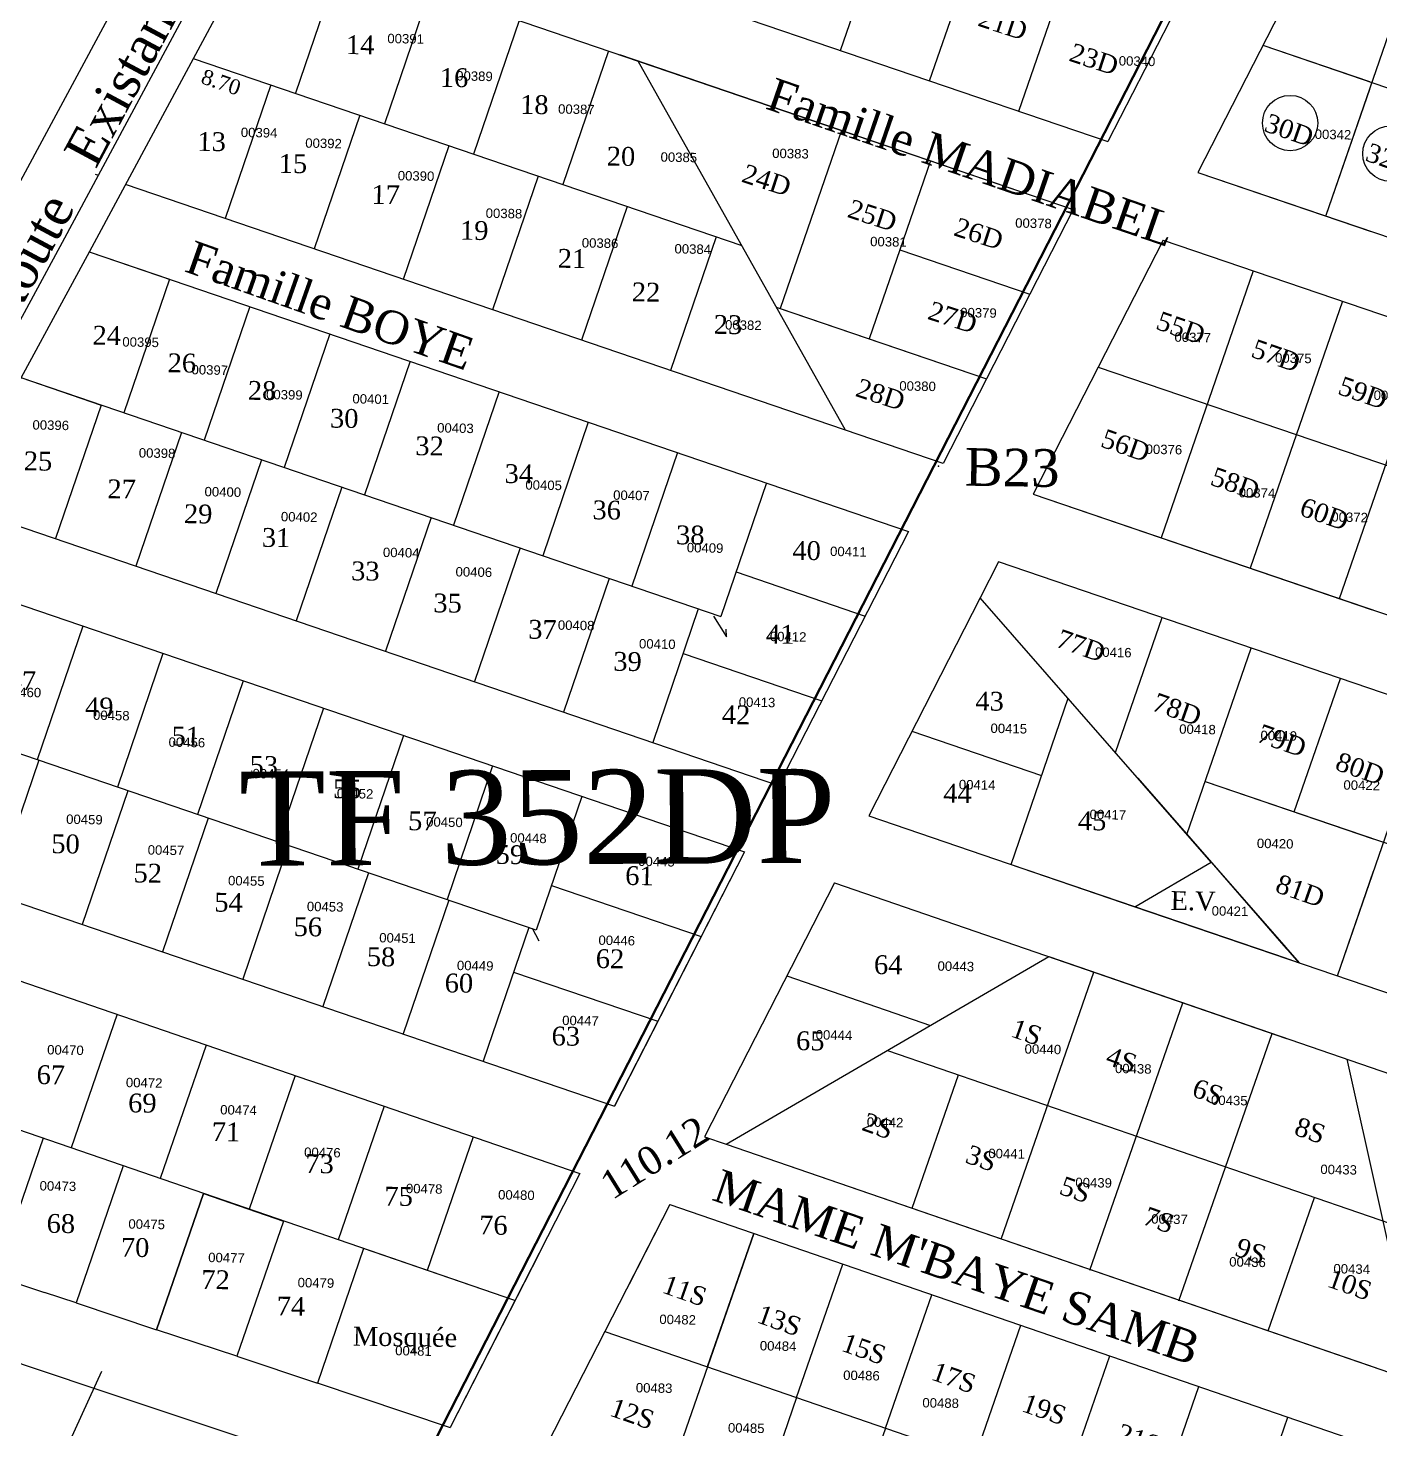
# Model space of a CAD drawing. Header units: metres. Extents: x 251686 to 255059, y 1627526 to 1631912.
# Drawn here: x 253179 to 253322.6, y 1631077.2 to 1631226 of the extents above; entities that cross this region are included whole.
import ezdxf
from ezdxf.enums import TextEntityAlignment as Align

# ---------------------------------------------------------------- set-up
doc = ezdxf.new("R2010")
doc.units = ezdxf.units.M
doc.header["$MEASUREMENT"] = 0
for name, color, linetype in [('A_revoir_niveau_0', 7, 'Continuous'), ('limites_parcelles', 7, 'Continuous'), ('numero_lot', 7, 'Continuous'), ('numero_parcelle', 7, 'Continuous'), ('toponymie', 7, 'Continuous')]:
    doc.layers.add(name, color=color, linetype=linetype)
doc.layers.add('Réquisition', color=240, linetype='Continuous', lineweight=0)
doc.layers.add('TF352DP', color=3, linetype='Continuous', lineweight=0)
doc.styles.get("Standard").update_dxf_attribs({"font": 'txt.shx'})
doc.styles.add('Style-Arial', font='arial.ttf')

msp = doc.modelspace()

# ---------------------------------------------------------------- linework, layer by layer
at = {"layer": 'A_revoir_niveau_0', "lineweight": 13}
for p, q in [((253194.695329, 1631240.470718), (253176.463371, 1631206.541168)), ((253200.861492, 1631237.157346), (253182.629534, 1631203.227796)), ((253186.14316, 1631210.481681), (253186.467841, 1631210.370859)), ((253303.255215, 1631210.68259), (253321.552562, 1631204.443066)), ((253182.629534, 1631203.227796), (253168.297251, 1631176.824171)), ((253251.793241, 1631163.551517), (253253.184953, 1631161.350871)), ((253253.184953, 1631161.350871), (253253.131913, 1631162.163969)), ((253210.365412, 1631153.75729), (253205.518973, 1631139.558464)), ((253179.967784, 1631148.284101), (253179.965511, 1631148.277441)), ((253232.556309, 1631130.395247), (253233.242866, 1631129.041295)), ((253292.020133, 1631085.601814), (253292.04303, 1631085.667629))]:
    msp.add_line(p, q, dxfattribs=at)
at = {"layer": 'limites_parcelles', "color": 7, "lineweight": 0}
for p, q in [((253265.296584, 1631223.626751), (253275.078226, 1631251.98747)), ((253274.76146, 1631220.399161), (253284.543102, 1631248.759881)), ((253284.226336, 1631217.171572), (253294.007978, 1631245.532291)), ((253307.495347, 1631240.933003), (253293.691212, 1631213.943982)), ((253317.059349, 1631237.671611), (253303.255215, 1631210.68259)), ((253203.543432, 1631235.812938), (253185.272175, 1631201.807779)), ((253203.725037, 1631236.179942), (253290.002111, 1631206.73127)), ((253326.631329, 1631234.44431), (253316.849687, 1631206.083591)), ((253212.242542, 1631233.27269), (253207.397122, 1631219.076849)), ((253221.706436, 1631230.04241), (253216.861016, 1631215.846569)), ((253244.473651, 1631230.727518), (253293.691212, 1631213.943982)), ((253231.17033, 1631226.81213), (253226.32491, 1631212.616289)), ((253310.157282, 1631224.177101), (253408.184469, 1631190.749138)), ((253310.157282, 1631224.177101), (253321.471125, 1631220.319)), ((253196.54252, 1631222.781814), (253254.799924, 1631202.897005)), ((253240.634224, 1631223.58185), (253235.788804, 1631209.386009)), ((253241.810316, 1631223.18338), (253290.01011, 1631206.74691)), ((253265.810132, 1631183.289214), (253243.787219, 1631222.509242)), ((253265.401432, 1631215.138643), (253243.787219, 1631222.509242)), ((253204.775908, 1631219.971539), (253199.930488, 1631205.775698)), ((253321.475351, 1631219.495159), (253316.849687, 1631206.083591)), ((253265.401432, 1631215.138643), (253253.252071, 1631219.28166)), ((253214.239802, 1631216.741259), (253209.394382, 1631202.545418)), ((253265.401432, 1631215.138643), (253258.880338, 1631196.231496)), ((253223.703696, 1631213.510979), (253218.858276, 1631199.315138)), ((253274.866308, 1631211.911053), (253268.345214, 1631193.003907)), ((253303.255215, 1631210.68259), (253399.055515, 1631178.014012)), ((253276.181212, 1631179.749288), (253189.345694, 1631209.388571)), ((253233.16759, 1631210.280699), (253228.32217, 1631196.084858)), ((253242.631484, 1631207.050419), (253237.786064, 1631192.854578)), ((253289.993074, 1631206.734355), (253276.181212, 1631179.749288)), ((253290.01011, 1631206.74691), (253276.205975, 1631179.757889)), ((253252.095378, 1631203.820139), (253247.249958, 1631189.624298)), ((253299.574112, 1631203.485518), (253285.769978, 1631176.496497)), ((253299.574112, 1631203.485518), (253346.995192, 1631187.314595)), ((253185.266141, 1631201.796606), (253170.992219, 1631175.500498)), ((253185.507387, 1631202.245508), (253272.5176, 1631172.546596)), ((253185.507387, 1631202.245508), (253194.024892, 1631199.338256)), ((253185.507387, 1631202.245508), (253193.078503, 1631199.661284)), ((253271.605761, 1631202.45748), (253285.408732, 1631197.75057)), ((253309.135687, 1631200.224953), (253299.354046, 1631171.864234)), ((253194.024892, 1631199.338256), (253189.179472, 1631185.142414)), ((253318.600563, 1631196.997364), (253308.818922, 1631168.636644)), ((253202.542397, 1631196.431004), (253197.696977, 1631182.235162)), ((253258.462804, 1631196.373878), (253280.807354, 1631188.754229)), ((253258.880338, 1631196.231496), (253280.807354, 1631188.754229)), ((253211.059901, 1631193.523752), (253206.214481, 1631179.32791)), ((253328.06544, 1631193.769774), (253318.272438, 1631165.376117)), ((253219.577406, 1631190.6165), (253214.731986, 1631176.420658)), ((253292.672045, 1631189.991007), (253342.104371, 1631173.134235)), ((253178.250826, 1631188.872654), (253186.76833, 1631185.965402)), ((253178.250826, 1631188.872654), (253185.821941, 1631186.28843)), ((253178.250826, 1631188.872654), (253252.587562, 1631163.499538)), ((253229.0413, 1631187.38622), (253224.19588, 1631173.190378)), ((253186.76833, 1631185.965402), (253181.92291, 1631171.76956)), ((253238.505194, 1631184.15594), (253233.659774, 1631169.960098)), ((253195.285835, 1631183.05815), (253190.440415, 1631168.862308)), ((253247.969088, 1631180.92566), (253243.123668, 1631166.729818)), ((253203.80334, 1631180.150898), (253198.95792, 1631165.955056)), ((253257.432982, 1631177.69538), (253252.587562, 1631163.499538)), ((253212.320844, 1631177.243646), (253207.475424, 1631163.047804)), ((253285.769978, 1631176.496497), (253321.758869, 1631164.224031)), ((253285.769978, 1631176.496497), (253337.21355, 1631158.953875)), ((253170.988526, 1631175.488707), (253258.717046, 1631145.560005)), ((253221.800669, 1631174.007928), (253216.955249, 1631159.812087)), ((253272.5176, 1631172.546596), (253258.720739, 1631145.571795)), ((253231.264563, 1631170.777648), (253226.419143, 1631156.581807)), ((253282.088875, 1631169.299424), (253280.140769, 1631165.490602)), ((253371.060055, 1631138.959624), (253282.088875, 1631169.299424)), ((253167.777889, 1631168.29355), (253255.098013, 1631138.488858)), ((253240.728457, 1631167.547368), (253235.883037, 1631153.351527)), ((253254.202702, 1631168.231486), (253267.916413, 1631163.55063)), ((253250.192352, 1631164.317088), (253245.346928, 1631150.121238)), ((253280.140769, 1631165.490602), (253268.284741, 1631142.310403)), ((253304.670859, 1631137.402368), (253280.140769, 1631165.490602)), ((253294.510073, 1631149.036998), (253299.455994, 1631163.377114)), ((253184.812898, 1631162.479046), (253179.967784, 1631148.284101)), ((253302.093305, 1631140.353802), (253308.92087, 1631160.149525)), ((253193.330403, 1631159.571794), (253188.48524, 1631145.376705)), ((253248.577212, 1631159.585141), (253263.315226, 1631154.554663)), ((253313.494925, 1631142.741575), (253318.385746, 1631156.921935)), ((253201.847908, 1631156.664542), (253197.002695, 1631142.469309)), ((253232.965285, 1631130.193637), (253161.724604, 1631154.51133)), ((253283.428451, 1631137.146291), (253289.456528, 1631154.823571)), ((253318.068981, 1631125.333626), (253327.850622, 1631153.694346)), ((253218.882917, 1631150.850038), (253214.036794, 1631136.652138)), ((253272.886119, 1631151.306744), (253286.656021, 1631146.61111)), ((253180.142726, 1631148.224385), (253175.297001, 1631134.027651)), ((253228.346811, 1631147.619758), (253223.501391, 1631133.423917)), ((253189.606566, 1631144.993945), (253184.760896, 1631130.797371)), ((253296.883577, 1631146.319213), (253313.998554, 1631126.72167)), ((253304.030049, 1631145.969165), (253361.9311, 1631126.224498)), ((253304.030049, 1631145.969165), (253321.883739, 1631139.880931)), ((253237.810705, 1631144.389478), (253232.965285, 1631130.193637)), ((253198.124021, 1631142.086549), (253193.2784, 1631127.890119)), ((253268.284741, 1631142.310403), (253296.543636, 1631132.67392)), ((253155.642344, 1631140.736311), (253241.294451, 1631111.500957)), ((253206.641477, 1631139.179153), (253201.795905, 1631124.982867)), ((253255.098013, 1631138.488858), (253241.294451, 1631111.500957)), ((253255.098013, 1631138.488858), (253241.299205, 1631111.51025)), ((253215.15883, 1631136.271456), (253210.31341, 1631122.075615)), ((253283.428451, 1631137.146291), (253312.629766, 1631127.188437)), ((253296.540482, 1631132.674996), (253304.670859, 1631137.402368)), ((253304.669108, 1631137.398169), (253313.990838, 1631126.724302)), ((253304.669108, 1631137.398169), (253312.624436, 1631128.288903)), ((253304.669108, 1631137.398169), (253312.624637, 1631128.247473)), ((253304.670859, 1631137.402368), (253313.998554, 1631126.72167)), ((253318.068981, 1631125.333626), (253321.901363, 1631136.445167)), ((253234.580425, 1631134.925584), (253250.496826, 1631129.492891)), ((253264.64954, 1631135.203074), (253250.850732, 1631108.224467)), ((253264.64954, 1631135.203074), (253312.670958, 1631118.683414)), ((253223.676334, 1631133.364204), (253218.830914, 1631119.168363)), ((253296.540483, 1631132.674996), (253352.802146, 1631113.489372)), ((253313.990838, 1631126.724302), (253296.543636, 1631132.67392)), ((253162.933455, 1631130.008417), (253237.621304, 1631104.319438)), ((253232.193839, 1631130.456952), (253227.348419, 1631116.261111)), ((253253.136728, 1631107.43807), (253287.417803, 1631127.370653)), ((253287.417803, 1631127.370653), (253343.968195, 1631107.916974)), ((253230.578699, 1631125.725005), (253245.895639, 1631120.496924)), ((253282.347815, 1631097.363487), (253292.213559, 1631125.720884)), ((253259.589977, 1631125.310918), (253274.848076, 1631120.062039)), ((253188.45092, 1631121.240748), (253183.568247, 1631107.047182)), ((253291.792545, 1631094.077597), (253301.669738, 1631122.467901)), ((253301.237275, 1631090.791706), (253311.125917, 1631119.214918)), ((253197.903813, 1631117.978401), (253193.024428, 1631103.794393)), ((253270.277266, 1631117.404362), (253338.687662, 1631093.870769)), ((253319.085552, 1631116.476755), (253326.685495, 1631082.136847)), ((253207.359934, 1631114.725437), (253202.480544, 1631100.541415)), ((253272.903085, 1631100.649377), (253277.83195, 1631114.816558)), ((253230.720175, 1631090.826763), (253170.333416, 1631111.600278)), ((253216.816056, 1631111.472474), (253211.936661, 1631097.288438)), ((253130.905028, 1631108.335881), (253180.731386, 1631091.695795)), ((253180.602759, 1631108.067544), (253175.560643, 1631093.410564)), ((253180.602759, 1631108.067544), (253175.573922, 1631093.449164)), ((253226.272177, 1631108.219511), (253221.392732, 1631094.035329)), ((253250.850732, 1631108.224467), (253253.138303, 1631107.437528)), ((253253.136728, 1631107.43807), (253322.171978, 1631083.689524)), ((253253.136728, 1631107.43807), (253329.524558, 1631081.160192)), ((253189.113263, 1631105.139864), (253184.103678, 1631090.577445)), ((253189.113263, 1631105.139864), (253184.112635, 1631090.603483)), ((253237.619522, 1631104.315955), (253223.835004, 1631077.365285)), ((253197.623768, 1631102.212184), (253192.636953, 1631087.715958)), ((253197.623768, 1631102.212184), (253192.651348, 1631087.757802)), ((253310.724365, 1631087.627573), (253315.65323, 1631101.794754)), ((253127.24421, 1631101.123339), (253185.998869, 1631081.542286)), ((253247.171049, 1631101.030172), (253233.372241, 1631074.051564)), ((253247.171049, 1631101.030172), (253242.837816, 1631092.558092)), ((253247.171049, 1631101.030172), (253324.637569, 1631074.381218)), ((253206.134273, 1631099.284504), (253201.190061, 1631084.912122)), ((253256.086654, 1631097.96315), (253246.228923, 1631069.628787)), ((253251.169237, 1631083.828876), (253256.086654, 1631097.96315)), ((253143.093769, 1631095.841187), (253185.998869, 1631081.542286)), ((253214.644778, 1631096.356825), (253209.728774, 1631082.066441)), ((253230.720175, 1631090.826763), (253214.644778, 1631096.356825)), ((253233.323742, 1631095.9171), (253223.835004, 1631077.365285)), ((253260.613967, 1631080.542985), (253265.542832, 1631094.710167)), ((253184.103678, 1631090.577445), (253180.731386, 1631091.695795)), ((253270.070146, 1631077.290002), (253274.999011, 1631091.457184)), ((253184.103678, 1631090.577445), (253192.636953, 1631087.715958)), ((253240.271695, 1631087.540966), (253307.894861, 1631064.27807)), ((253279.526325, 1631074.037019), (253284.45519, 1631088.204201)), ((253201.190061, 1631084.912122), (253209.728774, 1631082.066441)), ((253288.982503, 1631070.784036), (253293.911369, 1631084.951217)), ((253186.795183, 1631083.286892), (253180.429714, 1631069.341093)), ((253185.998869, 1631081.542286), (253220.150095, 1631070.160772)), ((253209.584181, 1631082.114629), (253223.835004, 1631077.365285)), ((253298.438682, 1631067.531053), (253303.367547, 1631081.698234)), ((253260.613967, 1631080.542985), (253255.734522, 1631066.358804)), ((253307.894861, 1631064.27807), (253312.821436, 1631078.43867)), ((253270.070088, 1631077.290022), (253265.190644, 1631063.10584))]:
    msp.add_line(p, q, dxfattribs=at)
at = {"layer": 'limites_parcelles', "color": 7, "lineweight": 0, "flags": 128}
for points in [[(253237.810705, 1631144.389478), (253232.965285, 1631130.193637)], [(253197.623768, 1631102.212184), (253206.134273, 1631099.284504), (253201.190061, 1631084.912122), (253192.636953, 1631087.715958), (253197.623768, 1631102.212184)]]:
    msp.add_lwpolyline(points, dxfattribs=at)
at = {"layer": 'numero_lot', "color": 7, "linetype": 'Continuous', "lineweight": 0}
for centre in [(253313.046773, 1631215.920225), (253323.696006, 1631212.66318)]:
    msp.add_circle(centre, 2.937673, dxfattribs=at)
at = {"layer": 'Réquisition', "color": 3, "linetype": 'Continuous', "lineweight": 30, "flags": 128}
msp.add_lwpolyline([(252787.343625, 1631264.56264), (252785.572183, 1631266.590507), (252919.674873, 1631550.181121), (253390.595759, 1631404.867731), (253306.193636, 1631240.01125), (253168.722063, 1630971.496611), (253153.603716, 1630907.489782), (253094.073842, 1630867.539945), (253056.732748, 1630885.562411), (253022.258657, 1630902.199277), (252999.275854, 1630926.564021), (252977.697687, 1631019.616696), (252971.268182, 1631047.344717), (252936.0215, 1631044.607453), (252827.135677, 1631095.210585), (252828.797528, 1631106.779087), (252825.943503, 1631119.504897), (252825.169732, 1631185.881846), (252815.531298, 1631221.343829), (252787.343625, 1631264.56264)], close=True, dxfattribs=at)
at = {"layer": 'TF352DP'}
msp.add_point((253275.70754, 1631179.456314), dxfattribs=at)

# ---------------------------------------------------------------- texts
at = {"layer": 'limites_parcelles', "color": 7, "lineweight": 0, "insert": (253278.4673, 1631177.340032), "char_height": 4, "attachment_point": 7, "rotation": 359.1796687, "line_spacing_factor": 0.6}
msp.add_mtext('\\fTimes New Roman|b0|i0|c00|p23;B23', dxfattribs=at)
at = {"layer": 'numero_lot', "color": 7, "linetype": 'Continuous', "lineweight": 0, "char_height": 2, "line_spacing_factor": 0.6}
for s, insert, attachment_point, rotation in [('\\fTimes New Roman|b0|i0|c00|p23;21D', (253279.769784, 1631226.279046), 7, 341.98632849), ('\\fTimes New Roman|b0|i0|c00|p23;14', (253214.280786, 1631224.228353), 5, 359.1796687), ('\\fTimes New Roman|b0|i0|c00|p23;23D', (253289.436713, 1631222.530894), 7, 341.98632849), ('\\fTimes New Roman|b0|i0|c00|p23;16', (253224.248668, 1631220.734214), 5, 359.1796687), ('\\fTimes New Roman|b0|i0|c00|p23;18', (253232.776834, 1631217.864855), 5, 359.1796687), ('\\fTimes New Roman|b0|i0|c00|p23;30D', (253310.161003, 1631215.072773), 7, 340.68217334), ('\\fTimes New Roman|b0|i0|c00|p23;13', (253198.502837, 1631213.939506), 5, 359.1796687), ('\\fTimes New Roman|b0|i0|c00|p23;20', (253241.981612, 1631212.368289), 5, 359.1796687), ('\\fTimes New Roman|b0|i0|c00|p23;32D', (253320.903494, 1631211.94344), 7, 340.68217334), ('\\fTimes New Roman|b0|i0|c00|p23;15', (253207.135692, 1631211.598983), 5, 359.1796687), ('\\fTimes New Roman|b0|i0|c00|p23;24D', (253254.668974, 1631209.703021), 7, 341.98632849), ('\\fTimes New Roman|b0|i0|c00|p23;17', (253216.988985, 1631208.314766), 5, 359.1796687), ('\\fTimes New Roman|b0|i0|c00|p23;25D', (253265.901624, 1631205.936143), 7, 341.98632849), ('\\fTimes New Roman|b0|i0|c00|p23;19', (253226.392894, 1631204.497847), 5, 359.1796687), ('\\fTimes New Roman|b0|i0|c00|p23;26D', (253277.196158, 1631203.989849), 7, 341.98632849), ('\\fTimes New Roman|b0|i0|c00|p23;21', (253236.77473, 1631201.52878), 5, 359.1796687), ('\\fTimes New Roman|b0|i0|c00|p23;22', (253244.641869, 1631197.963343), 5, 359.1796687), ('\\fTimes New Roman|b0|i0|c00|p23;23', (253253.337565, 1631194.496471), 5, 359.1796687), ('\\fTimes New Roman|b0|i0|c00|p23;27D', (253274.431873, 1631195.130963), 7, 341.98632849), ('\\fTimes New Roman|b0|i0|c00|p23;55D', (253298.655791, 1631194.061757), 7, 340.68217334), ('\\fTimes New Roman|b0|i0|c00|p23;24', (253187.360493, 1631193.361402), 5, 359.1796687), ('\\fTimes New Roman|b0|i0|c00|p23;57D', (253308.762775, 1631191.099481), 7, 340.68217334), ('\\fTimes New Roman|b0|i0|c00|p23;26', (253195.338785, 1631190.418179), 5, 359.1796687), ('\\fTimes New Roman|b0|i0|c00|p23;28', (253203.85716, 1631187.489377), 5, 359.1796687), ('\\fTimes New Roman|b0|i0|c00|p23;28D', (253266.760129, 1631186.915194), 7, 341.98632849), ('\\fTimes New Roman|b0|i0|c00|p23;59D', (253317.987717, 1631187.151212), 7, 340.68217334), ('\\fTimes New Roman|b0|i0|c00|p23;30', (253212.58648, 1631184.532491), 5, 359.1796687), ('\\fTimes New Roman|b0|i0|c00|p23;32', (253221.646442, 1631181.60631), 5, 359.1796687), ('\\fTimes New Roman|b0|i0|c00|p23;56D', (253292.79016, 1631181.56026), 7, 340.68217334), ('\\fTimes New Roman|b0|i0|c00|p23;25', (253180.062882, 1631179.99708), 5, 359.1796687), ('\\fTimes New Roman|b0|i0|c00|p23;34', (253231.127035, 1631178.653064), 5, 359.1796687), ('\\fTimes New Roman|b0|i0|c00|p23;58D', (253304.435201, 1631177.51646), 7, 340.68217334), ('\\fTimes New Roman|b0|i0|c00|p23;27', (253188.942497, 1631177.043805), 5, 359.1796687), ('\\fTimes New Roman|b0|i0|c00|p23;29', (253197.069342, 1631174.383918), 5, 359.1796687), ('\\fTimes New Roman|b0|i0|c00|p23;36', (253240.461732, 1631174.799361), 5, 359.1796687), ('\\fTimes New Roman|b0|i0|c00|p23;60D', (253313.897816, 1631174.280792), 7, 340.68217334), ('\\fTimes New Roman|b0|i0|c00|p23;38', (253249.339855, 1631172.143112), 5, 359.1796687), ('\\fTimes New Roman|b0|i0|c00|p23;31', (253205.345676, 1631171.87183), 5, 359.1796687), ('\\fTimes New Roman|b0|i0|c00|p23;40', (253261.699312, 1631170.495224), 5, 359.1796687), ('\\fTimes New Roman|b0|i0|c00|p23;33', (253214.829176, 1631168.318764), 5, 359.1796687), ('\\fTimes New Roman|b0|i0|c00|p23;35', (253223.560672, 1631164.912015), 5, 359.1796687), ('\\fTimes New Roman|b0|i0|c00|p23;37', (253233.641602, 1631162.114517), 5, 359.1796687), ('\\fTimes New Roman|b0|i0|c00|p23;41', (253258.887069, 1631161.61677), 5, 359.1796687), ('\\fTimes New Roman|b0|i0|c00|p23;77D', (253288.057577, 1631160.314997), 7, 340.68217334), ('\\fTimes New Roman|b0|i0|c00|p23;39', (253242.67361, 1631158.709223), 5, 359.1796687), ('\\fTimes New Roman|b0|i0|c00|p23;47', (253178.341919, 1631156.689053), 5, 359.1796687), ('\\fTimes New Roman|b0|i0|c00|p23;43', (253281.132192, 1631154.494488), 5, 359.1796687), ('\\fTimes New Roman|b0|i0|c00|p23;78D', (253298.25756, 1631153.532447), 7, 340.68217334), ('\\fTimes New Roman|b0|i0|c00|p23;49', (253186.56307, 1631153.879438), 5, 359.1796687), ('\\fTimes New Roman|b0|i0|c00|p23;42', (253254.200874, 1631153.062517), 5, 359.1796687), ('\\fTimes New Roman|b0|i0|c00|p23;51', (253195.75524, 1631150.779561), 5, 359.1796687), ('\\fTimes New Roman|b0|i0|c00|p23;79D', (253309.391341, 1631150.213573), 7, 340.68217334), ('\\fTimes New Roman|b0|i0|c00|p23;53', (253204.04218, 1631147.662966), 5, 359.1796687), ('\\fTimes New Roman|b0|i0|c00|p23;80D', (253317.687424, 1631147.238666), 7, 340.68217334), ('\\fTimes New Roman|b0|i0|c00|p23;55', (253212.900804, 1631145.176766), 5, 359.1796687), ('\\fTimes New Roman|b0|i0|c00|p23;44', (253277.723287, 1631144.713395), 5, 359.1796687), ('\\fTimes New Roman|b0|i0|c00|p23;57', (253220.881067, 1631141.76926), 5, 359.1796687), ('\\fTimes New Roman|b0|i0|c00|p23;45', (253292.018821, 1631141.781491), 5, 359.1796687), ('\\fTimes New Roman|b0|i0|c00|p23;50', (253182.985387, 1631139.332156), 5, 359.1796687), ('\\fTimes New Roman|b0|i0|c00|p23;59', (253230.177126, 1631138.195103), 5, 359.1796687), ('\\fTimes New Roman|b0|i0|c00|p23;52', (253191.715431, 1631136.225315), 5, 359.1796687), ('\\fTimes New Roman|b0|i0|c00|p23;61', (253243.94265, 1631135.952354), 5, 359.1796687), ('\\fTimes New Roman|b0|i0|c00|p23;81D', (253311.327298, 1631134.25737), 7, 340.68217334), ('\\fTimes New Roman|b0|i0|c00|p23;54', (253200.295222, 1631133.117748), 5, 359.1796687), ('\\fTimes New Roman|b0|i0|c00|p23;E.V', (253300.338907, 1631132.28331), 7, 359.1796687), ('\\fTimes New Roman|b0|i0|c00|p23;56', (253208.720973, 1631130.524649), 5, 359.1796687), ('\\fTimes New Roman|b0|i0|c00|p23;58', (253216.495626, 1631127.337907), 5, 359.1796687), ('\\fTimes New Roman|b0|i0|c00|p23;62', (253240.81192, 1631127.129576), 5, 359.1796687), ('\\fTimes New Roman|b0|i0|c00|p23;64', (253270.359502, 1631126.488172), 5, 359.1796687), ('\\fTimes New Roman|b0|i0|c00|p23;60', (253224.764813, 1631124.544032), 5, 359.1796687), ('\\fTimes New Roman|b0|i0|c00|p23;63', (253236.119394, 1631118.907359), 5, 359.1796687), ('\\fTimes New Roman|b0|i0|c00|p23;1S', (253283.217642, 1631118.907912), 7, 340.52843427), ('\\fTimes New Roman|b0|i0|c00|p23;65', (253262.082195, 1631118.40873), 5, 359.1796687), ('\\fTimes New Roman|b0|i0|c00|p23;4S', (253293.315285, 1631115.962564), 7, 340.52843427), ('\\fTimes New Roman|b0|i0|c00|p23;67', (253181.423875, 1631114.805677), 5, 359.1796687), ('\\fTimes New Roman|b0|i0|c00|p23;6S', (253302.476601, 1631112.560579), 7, 340.52843427), ('\\fTimes New Roman|b0|i0|c00|p23;69', (253191.144695, 1631111.797511), 5, 359.1796687), ('\\fTimes New Roman|b0|i0|c00|p23;2S', (253267.431708, 1631108.950678), 7, 340.52843427), ('\\fTimes New Roman|b0|i0|c00|p23;71', (253200.031111, 1631108.763133), 5, 359.1796687), ('\\fTimes New Roman|b0|i0|c00|p23;8S', (253313.334717, 1631108.469274), 7, 340.52843427), ('\\fTimes New Roman|b0|i0|c00|p23;73', (253209.964674, 1631105.357384), 5, 359.1796687), ('\\fTimes New Roman|b0|i0|c00|p23;3S', (253278.412033, 1631105.513016), 7, 340.52843427), ('\\fTimes New Roman|b0|i0|c00|p23;5S', (253288.389188, 1631102.176496), 7, 340.52843427), ('\\fTimes New Roman|b0|i0|c00|p23;75', (253218.368474, 1631101.889575), 5, 359.1796687), ('\\fTimes New Roman|b0|i0|c00|p23;7S', (253297.276636, 1631098.946169), 7, 340.52843427), ('\\fTimes New Roman|b0|i0|c00|p23;68', (253182.486126, 1631099.001446), 5, 359.1796687), ('\\fTimes New Roman|b0|i0|c00|p23;76', (253228.428093, 1631098.822135), 5, 359.1796687), ('\\fTimes New Roman|b0|i0|c00|p23;70', (253190.371911, 1631096.458039), 5, 359.1796687), ('\\fTimes New Roman|b0|i0|c00|p23;9S', (253307.041178, 1631095.64854), 7, 340.52843427), ('\\fTimes New Roman|b0|i0|c00|p23;72', (253198.918926, 1631093.053768), 5, 359.1796687), ('\\fTimes New Roman|b0|i0|c00|p23;11S', (253246.198279, 1631091.696559), 7, 340.52843427), ('\\fTimes New Roman|b0|i0|c00|p23;10S', (253316.84223, 1631092.335292), 7, 340.52843427), ('\\fTimes New Roman|b0|i0|c00|p23;74', (253206.928875, 1631090.232941), 5, 359.1796687), ('\\fTimes New Roman|b0|i0|c00|p23;13S', (253256.244787, 1631088.536193), 7, 340.52843427), ('\\fTimes New Roman|b0|i0|c00|p23;Mosquée', (253219.038594, 1631086.649332), 5, 359.1796687), ('\\fTimes New Roman|b0|i0|c00|p23;15S', (253265.2368, 1631085.510663), 7, 340.52843427), ('\\fTimes New Roman|b0|i0|c00|p23;17S', (253274.785474, 1631082.455727), 7, 340.52843427), ('\\fTimes New Roman|b0|i0|c00|p23;12S', (253240.626065, 1631078.627301), 7, 340.52843427), ('\\fTimes New Roman|b0|i0|c00|p23;19S', (253284.390863, 1631079.093858), 7, 340.52843427), ('\\fTimes New Roman|b0|i0|c00|p23;21S', (253294.444281, 1631075.915227), 7, 340.52843427)]:
    msp.add_mtext(s, dxfattribs=dict(at, insert=insert, attachment_point=attachment_point, rotation=rotation))
at = {"layer": 'numero_parcelle', "color": 5, "lineweight": 0, "style": 'Style-Arial'}
for s, p in [('00391', (253217.172193, 1631225.408376)), ('00340', (253294.859036, 1631223.031641)), ('00389', (253224.484444, 1631221.441544)), ('00387', (253235.30835, 1631217.92154)), ('00394', (253201.611583, 1631215.436455)), ('00342', (253315.670919, 1631215.236915)), ('00392', (253208.45586, 1631214.300803)), ('00385', (253246.192267, 1631212.820189)), ('00383', (253258.049208, 1631213.21406)), ('00390', (253218.279658, 1631210.838989)), ('00388', (253227.616628, 1631206.853539)), ('00378', (253283.858378, 1631205.80952)), ('00386', (253237.825265, 1631203.702146)), ('00384', (253247.671532, 1631203.069126)), ('00381', (253268.452167, 1631203.841974)), ('00379', (253278.013932, 1631196.302932)), ('00382', (253253.041846, 1631194.993138)), ('00395', (253189.024899, 1631193.18175)), ('00377', (253300.774571, 1631193.688328)), ('00375', (253311.458552, 1631191.475853)), ('00397', (253196.371004, 1631190.229081)), ('00380', (253271.549875, 1631188.509181)), ('00399', (253204.291757, 1631187.59566)), ('00401', (253213.463927, 1631187.139257)), ('00373', (253321.929395, 1631187.516394)), ('00396', (253179.481069, 1631184.362704)), ('00403', (253222.461043, 1631184.050972)), ('00398', (253190.774473, 1631181.391079)), ('00376', (253297.711987, 1631181.781807)), ('00405', (253231.832217, 1631177.989931)), ('00400', (253197.756489, 1631177.271594)), ('00407', (253241.155722, 1631176.906745)), ('00374', (253307.596898, 1631177.165045)), ('00402', (253205.868179, 1631174.614954)), ('00372', (253317.436844, 1631174.580369)), ('00404', (253216.703664, 1631170.823844)), ('00409', (253248.980654, 1631171.325738)), ('00411', (253264.195199, 1631170.930667)), ('00406', (253224.41788, 1631168.761369)), ('00408', (253235.282989, 1631163.096594)), ('00412', (253257.802437, 1631161.893623)), ('00410', (253243.902346, 1631161.116714)), ('00416', (253292.333472, 1631160.226234)), ('00460', (253176.519534, 1631155.985028)), ('00413', (253254.497114, 1631154.926594)), ('00458', (253185.912552, 1631153.528081)), ('00415', (253281.234797, 1631152.135952)), ('00418', (253301.279478, 1631152.050989)), ('00419', (253309.909969, 1631151.375932)), ('00456', (253193.938454, 1631150.665529)), ('00454', (253202.850689, 1631147.322149)), ('00452', (253211.804302, 1631145.218301)), ('00414', (253277.876021, 1631146.155649)), ('00422', (253318.720978, 1631146.110129)), ('00459', (253183.055099, 1631142.478332)), ('00450', (253221.291185, 1631142.19417)), ('00417', (253291.757952, 1631142.985474)), ('00448', (253230.208396, 1631140.493483)), ('00457', (253191.719103, 1631139.215347)), ('00420', (253309.527237, 1631139.910485)), ('00445', (253243.813231, 1631138.007466)), ('00455', (253200.252025, 1631135.953717)), ('00453', (253208.624212, 1631133.209756)), ('00421', (253304.726048, 1631132.738088)), ('00451', (253216.312384, 1631129.884676)), ('00446', (253239.596089, 1631129.625239)), ('00449', (253224.561944, 1631126.941574)), ('00443', (253275.61086, 1631126.878927)), ('00447', (253235.743116, 1631121.103972)), ('00444', (253262.669223, 1631119.575374)), ('00470', (253181.039383, 1631117.984325)), ('00440', (253284.855949, 1631118.068857)), ('00438', (253294.455607, 1631116.000245)), ('00472', (253189.403862, 1631114.506093)), ('00435', (253304.656066, 1631112.629978)), ('00474', (253199.420036, 1631111.611988)), ('00442', (253268.096348, 1631110.304925)), ('00476', (253208.332488, 1631107.105614)), ('00441', (253281.005245, 1631106.973173)), ('00433', (253316.270629, 1631105.280263)), ('00473', (253180.239252, 1631103.530993)), ('00478', (253219.145109, 1631103.247556)), ('00439', (253290.248537, 1631103.89271)), ('00480', (253228.93633, 1631102.582281)), ('00475', (253189.669728, 1631099.478363)), ('00437', (253298.304969, 1631100.013847)), ('00477', (253198.145386, 1631095.921286)), ('00436', (253306.592629, 1631095.455551)), ('00434', (253317.658641, 1631094.726458)), ('00479', (253207.64447, 1631093.252917)), ('00482', (253246.063871, 1631089.348594)), ('00481', (253218.006227, 1631086.025601)), ('00484', (253256.734365, 1631086.542805)), ('00486', (253265.589202, 1631083.410846)), ('00483', (253243.565382, 1631082.083214)), ('00488', (253273.999797, 1631080.487105)), ('00485', (253253.349443, 1631077.824365))]:
    msp.add_text(s, height=1, rotation=358.92, dxfattribs=at).set_placement(p, align=Align.TOP_LEFT)
at = {"layer": 'toponymie', "lineweight": 13, "attachment_point": 7, "line_spacing_factor": 0.6}
for s, insert, char_height, rotation in [('\\fTimes New Roman|b0|i0|c00|p23;Route   Existante', (253177.267526, 1631194.230348), 4, 61.73150721), ('\\fTimes New Roman|b0|i0|c00|p23;8.70', (253197.232207, 1631220.152926), 1.6, 341.19004946), ('\\fTimes New Roman|b0|i0|c00|p23;Famille MADIABEL', (253257.173963, 1631217.436315), 3.5, 341.00177387), ('\\fTimes New Roman|b0|i0|c00|p23;Famille BOYE', (253195.454151, 1631200.147011), 3.5, 340.56130637), ('\\fTimes New Roman|b0|i0|c00|p23;110.12', (253241.051467, 1631101.407787), 3, 31.89439279), ("\\fTimes New Roman|b0|i0|c00|p23;MAME M'BAYE SAMB", (253251.480228, 1631101.50018), 3.5, 341.00177387)]:
    msp.add_mtext(s, dxfattribs=dict(at, insert=insert, char_height=char_height, rotation=rotation))
at = {"layer": 'toponymie', "color": 252, "lineweight": 13, "insert": (253201.436546, 1631136.867868), "char_height": 10, "attachment_point": 7, "rotation": 0.29392859, "line_spacing_factor": 0.6}
msp.add_mtext('\\fTimes New Roman|b0|i0|c00|p23;TF 352DP', dxfattribs=at)

doc.saveas('drawing.dxf')
